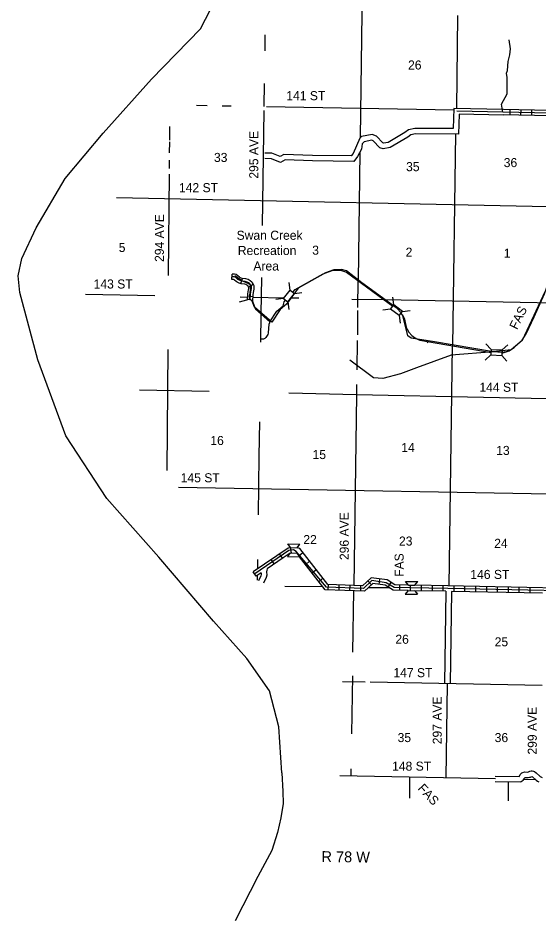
# Model space of a CAD drawing. Extents: x 1123232 to 1640442, y 16348238 to 16784707.
# Drawn here: x 1302043 to 1330803, y 16432805 to 16482699 of the extents above; entities that cross this region are included whole.
import ezdxf

# ---------------------------------------------------------------- set-up
doc = ezdxf.new("R2010")
doc.units = 0
for name, color, linetype in [('L10', 7, 'Continuous'), ('L11', 7, 'Continuous'), ('L13', 7, 'Continuous'), ('L14', 7, 'Continuous'), ('L18', 7, 'Continuous'), ('L2', 7, 'Continuous'), ('L21', 7, 'Continuous'), ('L30', 7, 'Continuous'), ('L36', 7, 'Continuous'), ('L4', 7, 'Continuous'), ('L55', 7, 'Continuous'), ('L8', 7, 'Continuous'), ('L9', 7, 'Continuous')]:
    doc.layers.add(name, color=color, linetype=linetype)

msp = doc.modelspace()

# ---------------------------------------------------------------- linework, layer by layer
at = {"layer": 'L10'}
msp.add_line((1324647, 16464753), (1324686, 16464825), dxfattribs=at)
at = {"layer": 'L11'}
for p, q in [((1326401, 16477397), (1326359, 16476288)), ((1316063, 16475227), (1315676, 16475231)), ((1316038, 16474927), (1315673, 16474931))]:
    msp.add_line(p, q, dxfattribs=at)
for points in [[(1326109, 16477697), (1326068, 16476605), (1326051, 16476588), (1323951, 16476597), (1323593, 16476530), (1323401, 16476372), (1322484, 16475830), (1322218, 16475788), (1322193, 16475797), (1321826, 16476172), (1321593, 16476263), (1321001, 16476147), (1320918, 16476055)], [(1328844, 16477643), (1326109, 16477697)], [(1328838, 16477342), (1326401, 16477397)], [(1326359, 16476288), (1323984, 16476297), (1323726, 16476247), (1323568, 16476122), (1322584, 16475547), (1322201, 16475472), (1322026, 16475530), (1321659, 16475922), (1321576, 16475947), (1321151, 16475863), (1321051, 16475755), (1321001, 16475455), (1320793, 16475047), (1320585, 16474780), (1318301, 16474813), (1316785, 16474863), (1316526, 16474722), (1316038, 16474927)], [(1320918, 16476055), (1320543, 16475213), (1320435, 16475080), (1318301, 16475113), (1316718, 16475163), (1316510, 16475055), (1316063, 16475227)], [(1315789, 16452261), (1315770, 16452180), (1315764, 16452106), (1315773, 16451912), (1315739, 16451779), (1315596, 16451467)], [(1315467, 16452041), (1315471, 16451943), (1315455, 16451880), (1315323, 16451591)], [(1325668, 16451023), (1325593, 16445917)], [(1325968, 16451017), (1325893, 16445912)], [(1328391, 16440513), (1329761, 16440493), (1329825, 16440510), (1329886, 16440541), (1329934, 16440587), (1329985, 16440659), (1330020, 16440733), (1330035, 16440736), (1330204, 16440734), (1330286, 16440741), (1330344, 16440758), (1330414, 16440795), (1330455, 16440762), (1330658, 16440580), (1330723, 16440532), (1330801, 16440494)], [(1328395, 16440813), (1329713, 16440794), (1329725, 16440810), (1329764, 16440893), (1329801, 16440943), (1329850, 16440985), (1329908, 16441015), (1330003, 16441036), (1330193, 16441034), (1330231, 16441038), (1330307, 16441078), (1330367, 16441098), (1330434, 16441102), (1330500, 16441090), (1330562, 16441061), (1330649, 16440991), (1330848, 16440813), (1330879, 16440790), (1330984, 16440739)]]:
    msp.add_lwpolyline(points, dxfattribs=at)
at = {"layer": 'L13'}
msp.add_line((1315368, 16460388), (1315343, 16458481), dxfattribs=at)
for points in [[(1321051, 16484347), (1320934, 16476097)], [(1326315, 16482843), (1326251, 16477697)], [(1315676, 16481772), (1315660, 16480888)], [(1315635, 16479080), (1315618, 16477813)], [(1312476, 16477855), (1311893, 16477863)], [(1313810, 16477830), (1313310, 16477838)], [(1326109, 16477605), (1315768, 16477797)], [(1315610, 16477588), (1315526, 16471238)], [(1310410, 16476705), (1310401, 16475955)], [(1326193, 16476313), (1326023, 16464571)], [(1310401, 16475863), (1310393, 16475247)], [(1320918, 16475297), (1320814, 16468191)], [(1310393, 16474847), (1310393, 16474380)], [(1310385, 16474080), (1310335, 16468480)], [(1333959, 16472205), (1307485, 16472763)], [(1315485, 16468355), (1315456, 16466357)], [(1320811, 16468193), (1320793, 16466705)], [(1309602, 16467355), (1305768, 16467430)], [(1314713, 16467262), (1314301, 16467272)], [(1316719, 16467228), (1315013, 16467255)], [(1317543, 16467213), (1317087, 16467213)], [(1322259, 16467127), (1320468, 16467155)], [(1330706, 16466963), (1322257, 16467128)], [(1352267, 16466555), (1330705, 16466961)], [(1315453, 16466360), (1315435, 16464780)], [(1320793, 16466530), (1320776, 16465197)], [(1320768, 16464880), (1320743, 16463263)], [(1310310, 16464388), (1310251, 16457697)], [(1326019, 16464571), (1325826, 16451322)], [(1320734, 16462447), (1320728, 16461881)], [(1312601, 16462055), (1308752, 16462138)], [(1320727, 16461881), (1317001, 16461963)], [(1320727, 16461881), (1320576, 16451347)], [(1341773, 16461443), (1320727, 16461877)], [(1315343, 16458481), (1315301, 16455238)], [(1335501, 16456322), (1310893, 16456763)], [(1315268, 16452780), (1315260, 16452272)], [(1315251, 16451897), (1315251, 16451638)], [(1318879, 16451263), (1316776, 16451288)], [(1321368, 16451222), (1322526, 16451230)], [(1320568, 16451047), (1320518, 16447655)], [(1320501, 16446347), (1320451, 16443147)], [(1321209, 16446005), (1319960, 16446022)], [(1330984, 16445813), (1321493, 16445997)], [(1325743, 16445914), (1325668, 16440705)], [(1320426, 16441205), (1320418, 16440813)]]:
    msp.add_lwpolyline(points, dxfattribs=at)
at = {"layer": 'L18'}
for p, q in [((1316693, 16467195), (1317060, 16467670)), ((1317060, 16467670), (1317006, 16468091)), ((1317060, 16467670), (1317298, 16467486)), ((1316693, 16467195), (1316273, 16467141)), ((1316693, 16467195), (1316931, 16467012)), ((1316931, 16467012), (1317298, 16467486)), ((1317298, 16467486), (1317718, 16467540)), ((1322793, 16466858), (1322739, 16467278)), ((1316931, 16467012), (1316985, 16466591)), ((1322610, 16466620), (1322793, 16466858)), ((1323268, 16466491), (1322793, 16466858)), ((1322610, 16466620), (1322189, 16466566)), ((1323085, 16466254), (1322610, 16466620)), ((1323085, 16466254), (1323268, 16466491)), ((1323085, 16466254), (1323139, 16465833)), ((1323268, 16466491), (1323689, 16466545)), ((1328166, 16464385), (1327880, 16464699)), ((1328166, 16464385), (1328153, 16464086)), ((1328166, 16464385), (1328766, 16464358)), ((1328766, 16464358), (1328752, 16464058)), ((1328766, 16464358), (1329079, 16464644)), ((1328153, 16464086), (1327840, 16463799)), ((1328153, 16464086), (1328752, 16464058)), ((1328752, 16464058), (1329038, 16463745)), ((1316935, 16453638), (1317601, 16453630)), ((1317085, 16453438), (1316935, 16453638)), ((1317085, 16453438), (1317451, 16453430)), ((1317451, 16453430), (1317601, 16453630)), ((1317076, 16453138), (1316924, 16452939)), ((1316924, 16452939), (1317585, 16452930)), ((1317076, 16453138), (1317443, 16453130)), ((1317443, 16453130), (1317585, 16452930)), ((1323443, 16451563), (1324109, 16451555)), ((1323593, 16451363), (1323443, 16451563)), ((1323593, 16451363), (1323959, 16451355)), ((1323959, 16451355), (1324109, 16451555)), ((1323584, 16451063), (1323426, 16450863)), ((1323426, 16450863), (1324093, 16450855)), ((1323584, 16451063), (1323951, 16451055)), ((1323951, 16451055), (1324093, 16450855))]:
    msp.add_line(p, q, dxfattribs=at)
at = {"layer": 'L2'}
for points in [[(1302143, 16467530), (1302043, 16468455), (1302243, 16469405), (1303043, 16471113), (1304643, 16473830), (1306735, 16476347), (1309418, 16479322), (1312110, 16482097), (1313193, 16484214), (1314026, 16486730), (1314426, 16489930)], [(1316610, 16440997), (1316435, 16443538), (1315926, 16445513), (1314668, 16447313), (1312835, 16449372), (1309810, 16452913), (1306943, 16456147), (1304685, 16459605), (1303143, 16463813), (1302143, 16467530)], [(1328396, 16440653), (1319810, 16440822)], [(1330618, 16440609), (1329972, 16440622)]]:
    msp.add_lwpolyline(points, dxfattribs=at)
at = {"layer": 'L4'}
for points in [[(1317206, 16467557), (1317345, 16467693), (1318895, 16468559), (1319387, 16468743), (1319845, 16468768), (1320178, 16468659), (1322732, 16466779)], [(1328758, 16464186), (1328886, 16464209), (1329153, 16464318), (1329430, 16464486), (1329878, 16464902), (1330094, 16465248), (1330538, 16466187), (1331114, 16467460), (1331381, 16468232), (1331459, 16468427), (1331525, 16468550), (1331565, 16468608), (1331655, 16468715), (1331807, 16468855), (1331922, 16468927), (1332042, 16468989), (1332168, 16469035), (1332299, 16469064), (1332433, 16469079), (1332899, 16469038)], [(1314840, 16467153), (1314806, 16467151), (1314659, 16467111), (1314456, 16467051), (1314245, 16466996)], [(1314840, 16467153), (1314968, 16467114), (1315028, 16466943), (1315162, 16466618), (1315953, 16465918), (1316337, 16466493), (1316687, 16466801), (1316737, 16467009), (1316807, 16467107)], [(1323182, 16466380), (1323262, 16466301), (1323378, 16466051), (1323475, 16465623), (1323522, 16465507), (1323616, 16465347), (1323782, 16465158), (1323934, 16465040), (1324102, 16464949), (1324219, 16464907), (1328159, 16464215)], [(1315953, 16465918), (1315927, 16465864), (1315898, 16465768), (1315868, 16465557), (1315848, 16465288), (1315829, 16465214), (1315797, 16465149), (1315728, 16465050), (1315664, 16464991), (1315591, 16464957), (1315410, 16464949)]]:
    msp.add_lwpolyline(points, dxfattribs=at)
at = {"layer": 'L55'}
for p, q in [((1323659, 16440730), (1323659, 16439597)), ((1329109, 16440503), (1329109, 16439447))]:
    msp.add_line(p, q, dxfattribs=at)
msp.add_lwpolyline([(1316610, 16440997), (1316660, 16439963), (1316676, 16439297), (1316543, 16438505), (1316376, 16437697), (1316051, 16436696), (1315285, 16435263), (1314035, 16432805)], dxfattribs=at)
at = {"layer": 'L8'}
for p, q in [((1329209, 16477338), (1329218, 16477638)), ((1329809, 16477330), (1329818, 16477630)), ((1330409, 16477313), (1330418, 16477613)), ((1313847, 16468253), (1313871, 16468550)), ((1314350, 16468023), (1314430, 16468310)), ((1314775, 16467836), (1315028, 16467995)), ((1314719, 16467341), (1315017, 16467321)), ((1317135, 16453138), (1317085, 16453438)), ((1316185, 16452530), (1316018, 16452780)), ((1316645, 16452850), (1316479, 16453100)), ((1317543, 16452980), (1317760, 16453163)), ((1317926, 16452505), (1318126, 16452680)), ((1318285, 16452038), (1318493, 16452213)), ((1315193, 16451855), (1315026, 16452105)), ((1318651, 16451547), (1318876, 16451747)), ((1321976, 16451405), (1322018, 16451697)), ((1319168, 16451105), (1319176, 16451405)), ((1319768, 16451080), (1319776, 16451380)), ((1320368, 16451055), (1320376, 16451355)), ((1320968, 16451038), (1320976, 16451338)), ((1321551, 16451380), (1321351, 16451605)), ((1322484, 16451247), (1322643, 16451505)), ((1323118, 16451072), (1323118, 16451372)), ((1323718, 16451063), (1323718, 16451363)), ((1324318, 16451047), (1324318, 16451347)), ((1324918, 16451038), (1324918, 16451338)), ((1325518, 16451030), (1325518, 16451330)), ((1326118, 16451013), (1326118, 16451313)), ((1326718, 16451005), (1326718, 16451305)), ((1327318, 16450988), (1327318, 16451288)), ((1327918, 16450980), (1327918, 16451280)), ((1328518, 16450963), (1328518, 16451263)), ((1329118, 16450955), (1329118, 16451255)), ((1329718, 16450938), (1329718, 16451238)), ((1330318, 16450930), (1330318, 16451230))]:
    msp.add_line(p, q, dxfattribs=at)
for points in [[(1352550, 16477055), (1336701, 16477338), (1328809, 16477497), (1328743, 16477947), (1329043, 16478505), (1329043, 16479413)], [(1336534, 16477488), (1328844, 16477643)], [(1336526, 16477188), (1328838, 16477343)], [(1329276, 16464363), (1328993, 16464263), (1328776, 16464222), (1328293, 16464247), (1325034, 16464813), (1323743, 16465005), (1323568, 16465130), (1323301, 16466197), (1323201, 16466413), (1322984, 16466647), (1321026, 16468072), (1320176, 16468722), (1319893, 16468813), (1319485, 16468788), (1319018, 16468622), (1317510, 16467772), (1316860, 16466897), (1316518, 16466588), (1316051, 16465888), (1315101, 16466722), (1314968, 16467055), (1314826, 16467197), (1314901, 16467847), (1314851, 16467963), (1314751, 16468038), (1314393, 16468180), (1314010, 16468455)], [(1314703, 16467123), (1314727, 16467458), (1314775, 16467687), (1314784, 16467753), (1314785, 16467774), (1314778, 16467827), (1314775, 16467835), (1314746, 16467881), (1314732, 16467897), (1314682, 16467939), (1314628, 16467969), (1314560, 16467987), (1314361, 16468019), (1314249, 16468051), (1314143, 16468100), (1314088, 16468137), (1314001, 16468218), (1313968, 16468238), (1313940, 16468244), (1313847, 16468252)], [(1314855, 16467148), (1314875, 16467437), (1314922, 16467660), (1314934, 16467739), (1314935, 16467781), (1314925, 16467863), (1314910, 16467901), (1314866, 16467972), (1314837, 16468004), (1314768, 16468063), (1314684, 16468110), (1314591, 16468134), (1314394, 16468166), (1314301, 16468192), (1314301, 16468192), (1314217, 16468231), (1314182, 16468255), (1314182, 16468255), (1314092, 16468338), (1314025, 16468379), (1313962, 16468393), (1313859, 16468401)], [(1314998, 16467030), (1315024, 16467417), (1315070, 16467634), (1315084, 16467725), (1315086, 16467788), (1315071, 16467899), (1315046, 16467968), (1314986, 16468062), (1314942, 16468112), (1314854, 16468187), (1314741, 16468250), (1314622, 16468281), (1314426, 16468312), (1314353, 16468333), (1314292, 16468362), (1314276, 16468373), (1314182, 16468458), (1314082, 16468520), (1313985, 16468542), (1313871, 16468551)], [(1331151, 16467613), (1329876, 16464872), (1329276, 16464363), (1328293, 16464247), (1325959, 16464072), (1324051, 16463372), (1323168, 16463047), (1322176, 16462772), (1321668, 16462822), (1320360, 16463797)], [(1317085, 16453438), (1316951, 16453413), (1315026, 16452105)], [(1347167, 16450755), (1336392, 16450955), (1325768, 16451172), (1323668, 16451213), (1322801, 16451230), (1322368, 16451497), (1321584, 16451613), (1321109, 16451180), (1319076, 16451255), (1317401, 16453222), (1317260, 16453313), (1317001, 16453272), (1315110, 16451980)], [(1323584, 16451363), (1322851, 16451380), (1322426, 16451647), (1321534, 16451772), (1321059, 16451330), (1319143, 16451397), (1317593, 16453388), (1317451, 16453430)], [(1316685, 16452872), (1315789, 16452261)], [(1317060, 16453130), (1316685, 16452872)], [(1323584, 16451063), (1322759, 16451080), (1322318, 16451355), (1321634, 16451455), (1321168, 16451030), (1319001, 16451105), (1317585, 16452930)], [(1315467, 16452041), (1315193, 16451855)], [(1336242, 16451105), (1325776, 16451322), (1323959, 16451355)], [(1325668, 16451023), (1323943, 16451055)], [(1331001, 16450913), (1325968, 16451017)]]:
    msp.add_lwpolyline(points, dxfattribs=at)
at = {"layer": 'L9'}
for points in [[(1329043, 16479413), (1329009, 16479663), (1329068, 16479805), (1329101, 16480305), (1329201, 16480664), (1329234, 16480997), (1329159, 16481488)], [(1328809, 16477497), (1326276, 16477547)]]:
    msp.add_lwpolyline(points, dxfattribs=at)

# ---------------------------------------------------------------- texts
at = {"layer": 'L14'}
for s, p in [('26', (1323576, 16479855)), ('33', (1312860, 16474747)), ('35', (1323468, 16474238)), ('36', (1328859, 16474463)), ('5', (1307602, 16469772)), ('3', (1318285, 16469622)), ('2', (1323443, 16469513)), ('1', (1328859, 16469455)), ('16', (1312660, 16459105)), ('14', (1323201, 16458713)), ('15', (1318304, 16458329)), ('13', (1328443, 16458555)), ('22', (1317793, 16453630)), ('23', (1323076, 16453547)), ('24', (1328334, 16453422)), ('26', (1322876, 16448122)), ('25', (1328359, 16447980)), ('35', (1323001, 16442688)), ('36', (1328359, 16442688))]:
    msp.add_text(s, height=500, rotation=0, dxfattribs=at).set_placement(p)
at = {"layer": 'L21'}
for rotation, p in [(63.7463, (1329593, 16465447)), (90, (1323334, 16451822))]:
    msp.add_text('FAS', height=500, rotation=rotation, dxfattribs=at).set_placement(p)
at = {"layer": 'L30'}
for s, rotation, p in [('141 ST', 0, (1316852, 16478160)), ('295 AVE', 90, (1315307, 16473824)), ('142 ST', 0, (1310927, 16473077)), ('294 AVE', 90, (1310095, 16469223)), ('143 ST', 0, (1306215, 16467754)), ('144 ST', 0, (1327515, 16462046)), ('145 ST', 0, (1311023, 16457045)), ('296 AVE', 90, (1320304, 16452748)), ('146 ST', 0, (1327015, 16451704)), ('147 ST', 0, (1322767, 16446275)), ('297 AVE', 90, (1325437, 16442569)), ('299 AVE', 90, (1330685, 16441998)), ('148 ST', 0, (1322696, 16441109))]:
    msp.add_text(s, height=500, rotation=rotation, dxfattribs=at).set_placement(p)
at = {"layer": 'L36'}
for s, p in [('Swan Creek', (1314110, 16470447)), ('Recreation', (1314176, 16469605)), ('Area', (1315035, 16468747))]:
    msp.add_text(s, height=500, rotation=0, dxfattribs=at).set_placement(p)
at = {"layer": 'L55'}
for s, height, rotation, p in [('FAS', 500, 312.613, (1324084, 16440105)), ('R 78 W', 600, 359.2927, (1318793, 16436063))]:
    msp.add_text(s, height=height, rotation=rotation, dxfattribs=at).set_placement(p)

doc.saveas('drawing.dxf')
